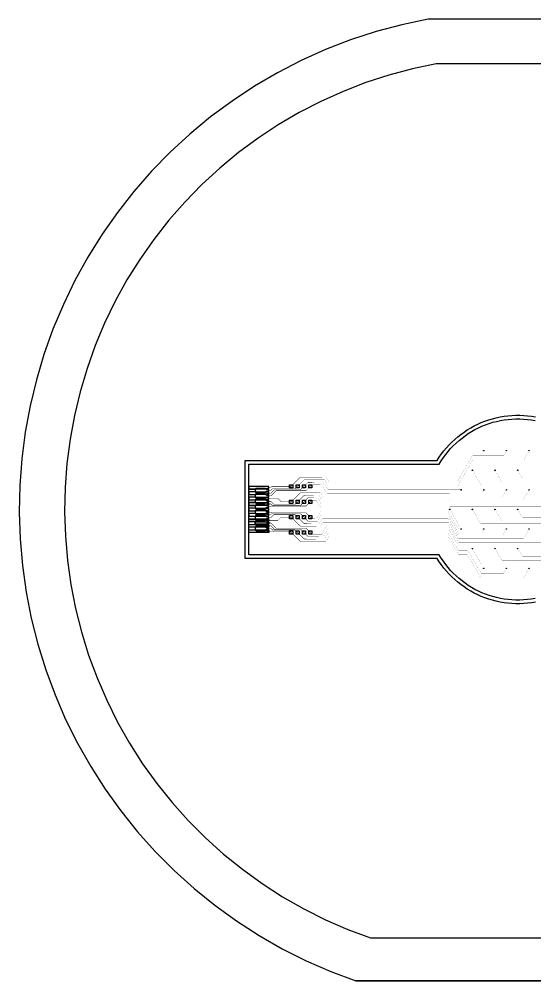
# Model space of a CAD drawing. Header units: metres. Extents: x -54999 to 54999, y -52014 to 54102.
# Drawn here: x -54999 to 1875, y -52014 to 54102 of the extents above; entities that cross this region are included whole.
import ezdxf

# ---------------------------------------------------------------- set-up
doc = ezdxf.new("R2010")
doc.units = ezdxf.units.M
for name, color, linetype in [('eDura_outline_ext', 6, 'Continuous'), ('eDura_outline_int', 6, 'Continuous'), ('etch', 3, 'Continuous'), ('GUIDE', 160, 'Continuous'), ('metal', 4, 'Continuous'), ('wafer_ext', 8, 'Continuous'), ('wafer_int', 8, 'Continuous')]:
    doc.layers.add(name, color=color, linetype=linetype)

msp = doc.modelspace()

# ---------------------------------------------------------------- linework, layer by layer
at = {"layer": 'eDura_outline_ext'}
msp.add_lwpolyline([(1946, -10216), (1517, -10289), (1086, -10343), (652, -10380), (218, -10398), (-218, -10398), (-652, -10380), (-1086, -10343), (-1517, -10289), (-1946, -10216), (-2372, -10126), (-2793, -10018), (-3210, -9892), (-3620, -9750), (-4025, -9590), (-4422, -9413), (-4812, -9220), (-5194, -9010), (-5566, -8785), (-5928, -8545), (-6280, -8290), (-6622, -8020), (-6951, -7736), (-7269, -7438), (-7573, -7128), (-7865, -6805), (-8142, -6470), (-8406, -6124), (-8655, -5767), (-8888, -5400), (-8888, -5400), (-30088, -5400), (-30088, 5400), (-8888, 5400), (-8888, 5400), (-8655, 5767), (-8406, 6124), (-8142, 6470), (-7865, 6805), (-7573, 7128), (-7269, 7438), (-6951, 7736), (-6622, 8020), (-6280, 8290), (-5928, 8545), (-5566, 8785), (-5194, 9010), (-4812, 9220), (-4422, 9413), (-4025, 9590), (-3620, 9750), (-3210, 9892), (-2793, 10018), (-2372, 10126), (-1946, 10216), (-1517, 10289), (-1086, 10343), (-652, 10380), (-218, 10398), (218, 10398), (652, 10380), (1086, 10343), (1517, 10289), (1946, 10216)], dxfattribs=at)
at = {"layer": 'eDura_outline_int'}
for points in [[(1912, -9816), (1490, -9888), (1067, -9943), (641, -9979), (214, -9998), (-214, -9998), (-641, -9979), (-1067, -9943), (-1490, -9888), (-1912, -9816), (-2329, -9725), (-2743, -9617), (-3151, -9491), (-3554, -9347), (-3950, -9187), (-4339, -9010), (-4720, -8816), (-5092, -8606), (-5455, -8381), (-5808, -8140), (-6151, -7884), (-6482, -7614), (-6802, -7331), (-7109, -7033), (-7403, -6723), (-7683, -6401), (-7950, -6066), (-8202, -5721), (-8439, -5365), (-8660, -5000), (-29660, -5000), (-29660, 5000), (-8660, 5000), (-8660, 5000), (-8439, 5365), (-8202, 5721), (-7950, 6066), (-7683, 6401), (-7403, 6723), (-7109, 7033), (-6802, 7331), (-6482, 7614), (-6151, 7884), (-5808, 8140), (-5455, 8381), (-5092, 8606), (-4720, 8816), (-4339, 9010), (-3950, 9187), (-3554, 9347), (-3151, 9491), (-2743, 9617), (-2329, 9725), (-1912, 9816), (-1490, 9888), (-1067, 9943), (-641, 9979), (-214, 9998), (214, 9998), (641, 9979), (1067, 9943), (1490, 9888), (1912, 9816)], [(-8660, -5000), (-8660, -5000)]]:
    msp.add_lwpolyline(points, dxfattribs=at)
at = {"layer": 'etch'}
for points in [[(-27481, 2540), (-29659, 2540, 0.4142136), (-29660, 2539), (-29660, 2261, 0.4142136), (-29659, 2260), (-28975, 2260, 0.1989124), (-28974, 2260), (-28875, 2360, -0.1989124), (-28874, 2360), (-27869, 2360, -0.0806116), (-27868, 2360), (-27719, 2310, 0.0806116), (-27718, 2310), (-27481, 2310, 0.4142136), (-27480, 2311), (-27480, 2539, 0.4142136)], [(-27480, 2102), (-27480, 2189, 0.4142136), (-27481, 2190), (-27722, 2190, -0.0806116), (-27722, 2190), (-27872, 2240, 0.0806116), (-27872, 2240), (-28866, 2240, 0.1989124), (-28866, 2240), (-28960, 2146, 0.1989124), (-28960, 2145), (-28960, 2055, 0.1989124), (-28960, 2054), (-28866, 1960, 0.1989124), (-28866, 1960), (-27872, 1960, 0.0806116), (-27872, 1960), (-27722, 2010, -0.0806116), (-27722, 2010), (-27481, 2010, 0.4142136), (-27480, 2011)], [(-27480, 1802), (-27480, 1889, 0.4142136), (-27481, 1890), (-27718, 1890, 0.0806116), (-27719, 1890), (-27868, 1840, -0.0806116), (-27869, 1840), (-28874, 1840, -0.1989124), (-28875, 1840), (-28974, 1940, 0.1989124), (-28975, 1940), (-29659, 1940, 0.4142136), (-29660, 1939), (-29660, 1661, 0.4142136), (-29659, 1660), (-28975, 1660, 0.1989124), (-28974, 1660), (-28875, 1760, -0.1989124), (-28874, 1760), (-27869, 1760, -0.0806116), (-27868, 1760), (-27719, 1710, 0.0806116), (-27718, 1710), (-27481, 1710, 0.4142136), (-27480, 1711)], [(-27480, 1202), (-27480, 1289, 0.4142136), (-27481, 1290), (-27718, 1290, 0.0806116), (-27719, 1290), (-27868, 1240, -0.0806116), (-27869, 1240), (-28874, 1240, -0.1989124), (-28875, 1240), (-28974, 1340, 0.1989124), (-28975, 1340), (-29659, 1340, 0.4142136), (-29660, 1339), (-29660, 1061, 0.4142136), (-29659, 1060), (-28975, 1060, 0.1989124), (-28974, 1060), (-28875, 1160, -0.1989124), (-28874, 1160), (-27869, 1160, -0.0806116), (-27868, 1160), (-27719, 1110, 0.0806116), (-27718, 1110), (-27481, 1110, 0.4142136), (-27480, 1111)], [(-27480, 1502), (-27480, 1589, 0.4142136), (-27481, 1590), (-27722, 1590, -0.0806116), (-27722, 1590), (-27872, 1640, 0.0806116), (-27872, 1640), (-28866, 1640, 0.1989124), (-28866, 1640), (-28960, 1546, 0.1989124), (-28960, 1545), (-28960, 1455, 0.1989124), (-28960, 1454), (-28866, 1360, 0.1989124), (-28866, 1360), (-27872, 1360, 0.0806116), (-27872, 1360), (-27722, 1410, -0.0806116), (-27722, 1410), (-27481, 1410, 0.4142136), (-27480, 1411)], [(-27480, 602), (-27480, 689, 0.4142136), (-27481, 690), (-27718, 690, 0.0806116), (-27719, 690), (-27868, 640, -0.0806116), (-27869, 640), (-28874, 640, -0.1989124), (-28875, 640), (-28974, 740, 0.1989124), (-28975, 740), (-29659, 740, 0.4142136), (-29660, 739), (-29660, 461, 0.4142136), (-29659, 460), (-28975, 460, 0.1989124), (-28974, 460), (-28875, 560, -0.1989124), (-28874, 560), (-27869, 560, -0.0806116), (-27868, 560), (-27719, 510, 0.0806116), (-27718, 510), (-27481, 510, 0.4142136), (-27480, 511)], [(-27480, 2), (-27480, 89, 0.4142136), (-27481, 90), (-27718, 90, 0.0806116), (-27719, 90), (-27868, 40, -0.0806116), (-27869, 40), (-28874, 40, -0.1989124), (-28875, 40), (-28974, 140, 0.1989124), (-28975, 140), (-29659, 140, 0.4142136), (-29660, 139), (-29660, -139, 0.4142136), (-29659, -140), (-28975, -140, 0.1989124), (-28974, -140), (-28875, -40, -0.1989124), (-28874, -40), (-27869, -40, -0.0806116), (-27868, -40), (-27719, -90, 0.0806116), (-27718, -90), (-27481, -90, 0.4142136), (-27480, -89)], [(-27480, 902), (-27480, 989, 0.4142136), (-27481, 990), (-27722, 990, -0.0806116), (-27722, 990), (-27872, 1040, 0.0806116), (-27872, 1040), (-28866, 1040, 0.1989124), (-28866, 1040), (-28960, 946, 0.1989124), (-28960, 945), (-28960, 855, 0.1989124), (-28960, 854), (-28866, 760, 0.1989124), (-28866, 760), (-27872, 760, 0.0806116), (-27872, 760), (-27722, 810, -0.0806116), (-27722, 810), (-27481, 810, 0.4142136), (-27480, 811)], [(-27480, 302), (-27480, 389, 0.4142136), (-27481, 390), (-27722, 390, -0.0806116), (-27722, 390), (-27872, 440, 0.0806116), (-27872, 440), (-28866, 440, 0.1989124), (-28866, 440), (-28960, 346, 0.1989124), (-28960, 345), (-28960, 255, 0.1989124), (-28960, 254), (-28866, 160, 0.1989124), (-28866, 160), (-27872, 160, 0.0806116), (-27872, 160), (-27722, 210, -0.0806116), (-27722, 210), (-27481, 210, 0.4142136), (-27480, 211)], [(-27480, -598), (-27480, -511, 0.4142136), (-27481, -510), (-27718, -510, 0.0806116), (-27719, -510), (-27868, -560, -0.0806116), (-27869, -560), (-28874, -560, -0.1989124), (-28875, -560), (-28974, -460, 0.1989124), (-28975, -460), (-29659, -460, 0.4142136), (-29660, -461), (-29660, -739, 0.4142136), (-29659, -740), (-28975, -740, 0.1989124), (-28974, -740), (-28875, -640, -0.1989124), (-28874, -640), (-27869, -640, -0.0806116), (-27868, -640), (-27719, -690, 0.0806116), (-27718, -690), (-27481, -690, 0.4142136), (-27480, -689)], [(-27480, -1198), (-27480, -1289, -0.4142136), (-27481, -1290), (-27718, -1290, -0.0806116), (-27719, -1290), (-27868, -1240, 0.0806116), (-27869, -1240), (-28874, -1240, 0.1989124), (-28875, -1240), (-28974, -1340, -0.1989124), (-28975, -1340), (-29659, -1340, -0.4142136), (-29660, -1339), (-29660, -1061, -0.4142136), (-29659, -1060), (-28975, -1060, -0.1989124), (-28974, -1060), (-28875, -1160, 0.1989124), (-28874, -1160), (-27869, -1160, 0.0806116), (-27868, -1160), (-27719, -1110, -0.0806116), (-27718, -1110), (-27481, -1110, -0.4142136), (-27480, -1111)], [(-27480, -298), (-27480, -211, 0.4142136), (-27481, -210), (-27722, -210, -0.0806116), (-27722, -210), (-27872, -160, 0.0806116), (-27872, -160), (-28866, -160, 0.1989124), (-28866, -160), (-28960, -254, 0.1989124), (-28960, -255), (-28960, -345, 0.1989124), (-28960, -346), (-28866, -440, 0.1989124), (-28866, -440), (-27872, -440, 0.0806116), (-27872, -440), (-27722, -390, -0.0806116), (-27722, -390), (-27481, -390, 0.4142136), (-27480, -389)], [(-27480, -898), (-27480, -811, 0.4142136), (-27481, -810), (-27722, -810, -0.0806116), (-27722, -810), (-27872, -760, 0.0806116), (-27872, -760), (-28866, -760, 0.1989124), (-28866, -760), (-28960, -854, 0.1989124), (-28960, -855), (-28960, -945, 0.1989124), (-28960, -946), (-28866, -1040, 0.1989124), (-28866, -1040), (-27872, -1040, 0.0806116), (-27872, -1040), (-27722, -990, -0.0806116), (-27722, -990), (-27481, -990, 0.4142136), (-27480, -989)], [(-27480, -1798), (-27480, -1889, -0.4142136), (-27481, -1890), (-27718, -1890, -0.0806116), (-27719, -1890), (-27868, -1840, 0.0806116), (-27869, -1840), (-28874, -1840, 0.1989124), (-28875, -1840), (-28974, -1940, -0.1989124), (-28975, -1940), (-29659, -1940, -0.4142136), (-29660, -1939), (-29660, -1661, -0.4142136), (-29659, -1660), (-28975, -1660, -0.1989124), (-28974, -1660), (-28875, -1760, 0.1989124), (-28874, -1760), (-27869, -1760, 0.0806116), (-27868, -1760), (-27719, -1710, -0.0806116), (-27718, -1710), (-27481, -1710, -0.4142136), (-27480, -1711)], [(-27480, -1498), (-27480, -1589, -0.4142136), (-27481, -1590), (-27722, -1590, 0.0806116), (-27722, -1590), (-27872, -1640, -0.0806116), (-27872, -1640), (-28866, -1640, -0.1989124), (-28866, -1640), (-28960, -1546, -0.1989124), (-28960, -1545), (-28960, -1455, -0.1989124), (-28960, -1454), (-28866, -1360, -0.1989124), (-28866, -1360), (-27872, -1360, -0.0806116), (-27872, -1360), (-27722, -1410, 0.0806116), (-27722, -1410), (-27481, -1410, -0.4142136), (-27480, -1411)], [(-27480, -2098), (-27480, -2011, 0.4142136), (-27481, -2010), (-27722, -2010, -0.0806116), (-27722, -2010), (-27872, -1960, 0.0806116), (-27872, -1960), (-28866, -1960, 0.1989124), (-28866, -1960), (-28960, -2054, 0.1989124), (-28960, -2055), (-28960, -2145, 0.1989124), (-28960, -2146), (-28866, -2240, 0.1989124), (-28866, -2240), (-27872, -2240, 0.0806116), (-27872, -2240), (-27722, -2190, -0.0806116), (-27722, -2190), (-27481, -2190, 0.4142136), (-27480, -2189)], [(-27481, -2540), (-29659, -2540, -0.4142136), (-29660, -2539), (-29660, -2261, -0.4142136), (-29659, -2260), (-28975, -2260, -0.1989124), (-28974, -2260), (-28875, -2360, 0.1989124), (-28874, -2360), (-27869, -2360, 0.0806116), (-27868, -2360), (-27719, -2310, -0.0806116), (-27718, -2310), (-27481, -2310, -0.4142136), (-27480, -2311), (-27480, -2539, -0.4142136)]]:
    msp.add_lwpolyline(points, format="xyb", close=True, dxfattribs=at)
for points in [[(-25160, 2725), (-24810, 2725), (-24810, 2375), (-25160, 2375), (-25160, 2725)], [(-24460, 2725), (-24110, 2725), (-24110, 2375), (-24460, 2375), (-24460, 2725)], [(-23760, 2725), (-23410, 2725), (-23410, 2375), (-23760, 2375), (-23760, 2725)], [(-23060, 2725), (-22710, 2725), (-22710, 2375), (-23060, 2375), (-23060, 2725)], [(-25160, 1025), (-24810, 1025), (-24810, 675), (-25160, 675), (-25160, 1025)], [(-24460, 1025), (-24110, 1025), (-24110, 675), (-24460, 675), (-24460, 1025)], [(-23760, 1025), (-23410, 1025), (-23410, 675), (-23760, 675), (-23760, 1025)], [(-23060, 1025), (-22710, 1025), (-22710, 675), (-23060, 675), (-23060, 1025)], [(-25160, -675), (-24810, -675), (-24810, -1025), (-25160, -1025), (-25160, -675)], [(-24460, -675), (-24110, -675), (-24110, -1025), (-24460, -1025), (-24460, -675)], [(-23760, -675), (-23410, -675), (-23410, -1025), (-23760, -1025), (-23760, -675)], [(-23060, -675), (-22710, -675), (-22710, -1025), (-23060, -1025), (-23060, -675)], [(-25160, -2375), (-24810, -2375), (-24810, -2725), (-25160, -2725), (-25160, -2375)], [(-24460, -2375), (-24110, -2375), (-24110, -2725), (-24460, -2725), (-24460, -2375)], [(-23760, -2375), (-23410, -2375), (-23410, -2725), (-23760, -2725), (-23760, -2375)], [(-23060, -2375), (-22710, -2375), (-22710, -2725), (-23060, -2725), (-23060, -2375)]]:
    msp.add_lwpolyline(points, close=True, dxfattribs=at)
for centre in [(-3750, 6495), (-1250, 6495), (1250, 6495), (-5000, 4330), (-2500, 4330), (0, 4330), (-6250, 2165), (-3750, 2165), (-1250, 2165), (1250, 2165), (-7500, 0), (-5000, 0), (-2500, 0), (0, 0), (-6250, -2165), (-3750, -2165), (-1250, -2165), (1250, -2165), (-5000, -4330), (-2500, -4330), (0, -4330), (-3750, -6495), (-1250, -6495), (1250, -6495)]:
    msp.add_circle(centre, 10, dxfattribs=at)
at = {"layer": 'GUIDE'}
for points in [[(-27470, 2401), (-27470, 2399)], [(-27470, 2099), (-27470, 2101)], [(-27470, 1799), (-27470, 1801)], [(-27470, 1499), (-27470, 1501)], [(-27470, 1199), (-27470, 1201)], [(-27470, 899), (-27470, 901)], [(-27470, 599), (-27470, 601)], [(-27470, 299), (-27470, 301)], [(-27470, 4), (-27470, 2)], [(-27470, -1), (-27470, 1)], [(-27470, -298), (-27470, -296)], [(-27470, -598), (-27470, -596)], [(-27470, -898), (-27470, -896)], [(-27470, -1198), (-27470, -1196)], [(-27470, -1498), (-27470, -1496)], [(-27470, -1798), (-27470, -1796)], [(-27470, -2098), (-27470, -2096)]]:
    msp.add_lwpolyline(points, dxfattribs=at)
at = {"layer": 'metal'}
for points in [[(-27719, 2425, 50, 50, 0), (-27264, 2425, 50, 50, 0.1989979), (-27228, 2440, 50, 50, 0), (-27131, 2537, 50, 50, -0.1988933), (-27095, 2552, 50, 50, 0), (-25004, 2552, 50, 50, 0.1988933), (-24968, 2567, 50, 50, 0), (-24015, 3520, 50, 50, -0.1989124), (-23980, 3535, 50, 10, 0), (-21164, 3535, 10, 10, -0.2679492), (-21121, 3510, 10, 10, 0), (-20841, 3025, 10, 10, 0.2679492), (-20798, 3000, 10, 10, 0), (-6734, 3000, 10, 10, 0.2679492), (-6691, 3025, 10, 10, 0), (-5014, 5929, 10, 10, -0.2679492), (-4971, 5954, 10, 10, 0), (-1591, 5954, 10, 10, 0.2679492), (-1548, 5979, 10, 10, 0), (-1250, 6495, 10, 10, 0)], [(-24285, 2550, 50, 50, 0), (-23585, 3250, 50, 50, -0.1989124), (-23550, 3265, 50, 10, 0), (-21320, 3265, 10, 10, -0.2679492), (-21277, 3240, 10, 10, 0), (-20922, 2625, 10, 10, 0.2679492), (-20878, 2600, 10, 10, 0), (-6653, 2600, 10, 10, 0.2679492), (-6610, 2625, 10, 10, 0), (-5014, 5388, 10, 10, -0.2679492), (-4971, 5413, 10, 10, 0), (596, 5413, 10, 10, 0.2679492), (640, 5438, 10, 10, 0), (1250, 6495, 10, 10, 0)], [(-5000, 4330, 10, 10, 0), (-4014, 2623, 10, 10, 0.2679492), (-3971, 2598, 10, 10, 0), (6221, 2598, 10, 10, -0.2679492), (6264, 2573, 10, 10, 0), (6370, 2390, 10, 10, 0.2679492), (6413, 2365, 10, 10, 0), (8721, 2365, 10, 10, -0.2679492), (8764, 2340, 10, 10, 0), (9293, 1425, 10, 10, 0.2679492), (9336, 1400, 10, 10, 0), (21479, 1400, 10, 10, 0.2679492), (21522, 1425, 10, 10, 0), (21744, 1810, 10, 10, -0.2679492), (21788, 1835, 10, 50, 0), (23980, 1835, 50, 50, -0.1989124), (24015, 1820, 50, 50, 0), (24971, 865, 50, 50, 0.1988977), (25006, 850, 50, 50, 0), (26067, 850, 50, 50, 0.198927), (26103, 865, 50, 50, 0), (26421, 1182, 50, 50, -0.1989322), (26456, 1197, 50, 50, 0), (27708, 1197, 50, 50, 0)], [(-2500, 4330, 10, 10, 0), (-1764, 3056, 10, 10, 0.2679492), (-1721, 3031, 10, 10, 0), (6221, 3031, 10, 10, -0.2679492), (6264, 3006, 10, 10, 0), (6389, 2790, 10, 10, 0.2679492), (6432, 2765, 10, 10, 0), (8721, 2765, 10, 10, -0.2679492), (8764, 2740, 10, 10, 0), (9293, 1825, 10, 10, 0.2679492), (9336, 1800, 10, 10, 0), (21040, 1800, 10, 10, 0.2679492), (21083, 1825, 10, 10, 0), (21588, 2700, 10, 10, -0.2679492), (21632, 2725, 10, 50, 0), (22690, 2725, 50, 50, -0.1989124), (22725, 2710, 50, 50, 0), (22885, 2550, 50, 50, 0)], [(0, 4330, 10, 10, 0), (486, 3489, 10, 10, 0.2679492), (529, 3464, 10, 10, 0), (6221, 3464, 10, 10, -0.2679492), (6264, 3439, 10, 10, 0), (6408, 3190, 10, 10, 0.2679492), (6452, 3165, 10, 10, 0), (8721, 3165, 10, 10, -0.2679492), (8764, 3140, 10, 10, 0), (9293, 2225, 10, 10, 0.2679492), (9336, 2200, 10, 10, 0), (20959, 2200, 10, 10, 0.2679492), (21002, 2225, 10, 10, 0), (21433, 2970, 10, 10, -0.2679492), (21476, 2995, 10, 50, 0), (23120, 2995, 50, 50, -0.1989124), (23155, 2980, 50, 50, 0), (23585, 2550, 50, 50, 0)], [(-1250, 2165, 10, 10, 0), (-1651, 1470, 10, 10, -0.2679492), (-1695, 1445, 10, 10, 0), (-7471, 1445, 10, 10, 0.2679492), (-7514, 1420, 10, 10, 0), (-7512, 1425, 10, 10, -0.2679492), (-7555, 1400, 10, 10, 0), (-21479, 1400, 10, 10, -0.2679492), (-21522, 1425, 10, 10, 0), (-21744, 1810, 10, 10, 0.2679492), (-21788, 1835, 10, 50, 0), (-23980, 1835, 50, 50, 0.1989124), (-24015, 1820, 50, 50, 0), (-24969, 867, 50, 50, -0.1989241), (-25004, 852, 50, 50, 0), (-26075, 852, 50, 50, -0.1989007), (-26110, 867, 50, 50, 0), (-26431, 1187, 50, 50, 0.1988926), (-26466, 1202, 50, 50, 0), (-27719, 1202, 50, 50, 0)], [(-24285, 850, 50, 50, 0), (-23585, 1550, 50, 50, -0.1989124), (-23550, 1565, 50, 10, 0), (-21944, 1565, 10, 10, -0.2679492), (-21900, 1540, 10, 10, 0), (-21603, 1025, 10, 10, 0.2679492), (-21560, 1000, 10, 10, 0), (-7578, 1000, 10, 10, 0.2679492), (-7535, 1025, 10, 10, 0), (-7514, 1060, 10, 10, -0.2679492), (-7471, 1085, 10, 10, 0), (598, 1085, 10, 10, 0.2679492), (641, 1110, 10, 10, 0), (1250, 2165, 10, 10, 0)], [(-23585, 2550, 50, 50, 0), (-23155, 2980, 50, 50, -0.1989124), (-23120, 2995, 50, 10, 0), (-21476, 2995, 10, 10, -0.2679492), (-21433, 2970, 10, 10, 0), (-21002, 2225, 10, 10, 0.2679492), (-20959, 2200, 10, 10, 0), (-7551, 2200, 10, 10, -0.2401598), (-7510, 2179, 10, 10, 0), (-7515, 2186, 10, 10, 0.2401598), (-7475, 2165, 10, 10, 0), (-6250, 2165, 10, 10, 0)], [(-23585, 850, 50, 50, 0), (-23155, 1280, 50, 50, -0.1989124), (-23120, 1295, 50, 10, 0), (-22099, 1295, 10, 10, -0.2679492), (-22056, 1270, 10, 10, 0), (-21684, 625, 10, 10, 0.2679492), (-21640, 600, 10, 10, 0), (-7601, 600, 10, 10, 0.2679492), (-7558, 625, 10, 10, 0), (-7514, 700, 10, 10, -0.2679492), (-7471, 725, 10, 10, 0), (2890, 725, 10, 10, 0.2679492), (2933, 750, 10, 10, 0), (3750, 2165, 10, 10, 0)], [(-22885, 2550, 50, 50, 0), (-22725, 2710, 50, 50, -0.1989124), (-22690, 2725, 50, 10, 0), (-21632, 2725, 10, 10, -0.2679492), (-21588, 2700, 10, 10, 0), (-21083, 1825, 10, 10, 0.2679492), (-21040, 1800, 10, 10, 0), (-7536, 1800, 10, 10, 0.0393143), (-7528, 1801, 10, 10, 0), (-7504, 1804, 10, 10, -0.0393143), (-7496, 1805, 10, 10, 0), (-3987, 1805, 10, 10, 0.2679492), (-3943, 1830, 10, 10, 0), (-3750, 2165, 10, 10, 0)], [(-22885, 850, 50, 50, 0), (-22725, 1010, 50, 50, -0.1989124), (-22690, 1025, 50, 10, 0), (-22255, 1025, 10, 10, -0.2679492), (-22212, 1000, 10, 10, 0), (-21765, 225, 10, 10, 0.2679492), (-21721, 200, 10, 10, 0), (-7624, 200, 10, 10, 0.2679492), (-7581, 225, 10, 10, 0), (-7514, 340, 10, 10, -0.2679492), (-7471, 365, 10, 10, 0), (5182, 365, 10, 10, 0.2679492), (5225, 390, 10, 10, 0), (6250, 2165, 10, 10, 0)], [(24270, -855, 50, 50, 0), (23585, -1550, 50, 50, -0.1989124), (23550, -1565, 50, 10, 0), (21944, -1565, 10, 10, -0.2679492), (21900, -1540, 10, 10, 0), (21603, -1025, 10, 10, 0.2679492), (21560, -1000, 10, 10, 0), (8334, -1000, 10, 10, 0.2679492), (8291, -1025, 10, 10, 0), (7827, -1829, 10, 10, -0.2679492), (7784, -1854, 10, 10, 0), (-6401, -1854, 10, 10, -0.2679492), (-6444, -1829, 10, 10, 0), (-7500, 0, 10, 10, 0)], [(23575, -850, 50, 50, 0), (23155, -1280, 50, 50, -0.1989124), (23120, -1295, 50, 10, 0), (22099, -1295, 10, 10, -0.2679492), (22056, -1270, 10, 10, 0), (21684, -625, 10, 10, 0.2679492), (21640, -600, 10, 10, 0), (8387, -600, 10, 10, 0.2679492), (8344, -625, 10, 10, 0), (7827, -1520, 10, 10, -0.2679492), (7784, -1545, 10, 10, 0), (-4079, -1545, 10, 10, -0.2679492), (-4122, -1520, 10, 10, 0), (-5000, 0, 10, 10, 0)], [(22875, -850, 50, 50, 0), (22725, -1010, 50, 50, -0.1989124), (22690, -1025, 50, 10, 0), (22255, -1025, 10, 10, -0.2679492), (22212, -1000, 10, 10, 0), (21765, -225, 10, 10, 0.2679492), (21721, -200, 10, 10, 0), (8440, -200, 10, 10, 0.2679492), (8396, -225, 10, 10, 0), (7827, -1211, 10, 10, -0.2679492), (7784, -1236, 10, 10, 0), (-1758, -1236, 10, 10, -0.2679492), (-1801, -1211, 10, 10, 0), (-2500, 0, 10, 10, 0)], [(22885, 850, 50, 50, 0), (22725, 1010, 50, 50, 0.1989124), (22690, 1025, 50, 10, 0), (22255, 1025, 10, 10, 0.2679492), (22212, 1000, 10, 10, 0), (21765, 225, 10, 10, -0.2679492), (21721, 200, 10, 10, 0), (8492, 200, 10, 10, 0.2679492), (8449, 175, 10, 10, 0), (7827, -902, 10, 10, -0.2679492), (7784, -927, 10, 10, 0), (564, -927, 10, 10, -0.2679492), (521, -902, 10, 10, 0), (0, 0, 10, 10, 0)], [(-27719, -1195, 50, 50, 0), (-26466, -1195, 50, 50, 0.1989322), (-26431, -1180, 50, 50, 0), (-26113, -863, 50, 50, -0.198927), (-26077, -848, 50, 50, 0), (-25008, -848, 50, 50, -0.1988977), (-24973, -863, 50, 50, 0), (-24015, -1820, 50, 50, 0.1989124), (-23980, -1835, 50, 10, 0), (-21788, -1835, 10, 10, 0.2679492), (-21744, -1810, 10, 10, 0), (-21522, -1425, 10, 10, -0.2679492), (-21479, -1400, 10, 10, 0), (-7657, -1400, 10, 10, -0.2679492), (-7613, -1425, 10, 10, 0), (-6577, -3220, 10, 10, 0.2679492), (-6534, -3245, 10, 10, 0), (598, -3245, 10, 10, 0.2679492), (641, -3220, 10, 10, 0), (1250, -2165, 10, 10, 0)], [(-1250, -2165, 10, 10, 0), (-1651, -2860, 10, 10, -0.2679492), (-1695, -2885, 10, 10, 0), (-6534, -2885, 10, 10, -0.2679492), (-6577, -2860, 10, 10, 0), (-7636, -1025, 10, 10, 0.2679492), (-7680, -1000, 10, 10, 0), (-21560, -1000, 10, 10, 0.2679492), (-21603, -1025, 10, 10, 0), (-21900, -1540, 10, 10, -0.2679492), (-21944, -1565, 10, 50, 0), (-23550, -1565, 50, 50, -0.1989124), (-23585, -1550, 50, 50, 0), (-24285, -850, 50, 50, 0)], [(-3750, -2165, 10, 10, 0), (-3943, -2500, 10, 10, -0.2679492), (-3987, -2525, 10, 10, 0), (-6534, -2525, 10, 10, -0.2679492), (-6577, -2500, 10, 10, 0), (-7660, -625, 10, 10, 0.2679492), (-7703, -600, 10, 10, 0), (-21640, -600, 10, 10, 0.2679492), (-21684, -625, 10, 10, 0), (-22056, -1270, 10, 10, -0.2679492), (-22099, -1295, 10, 50, 0), (-23120, -1295, 50, 50, -0.1989124), (-23155, -1280, 50, 50, 0), (-23585, -850, 50, 50, 0)], [(-6250, -2165, 10, 10, 0), (-6534, -2165, 10, 10, -0.2679492), (-6577, -2140, 10, 10, 0), (-7683, -225, 10, 10, 0.2679492), (-7726, -200, 10, 10, 0), (-21721, -200, 10, 10, 0.2679492), (-21765, -225, 10, 10, 0), (-22212, -1000, 10, 10, -0.2679492), (-22255, -1025, 10, 50, 0), (-22690, -1025, 50, 50, -0.1989124), (-22725, -1010, 50, 50, 0), (-22885, -850, 50, 50, 0)], [(3750, -2165, 10, 10, 0), (2933, -3580, 10, 10, -0.2679492), (2890, -3605, 10, 10, 0), (-6534, -3605, 10, 10, -0.2679492), (-6577, -3580, 10, 10, 0), (-7590, -1825, 10, 10, 0.2679492), (-7634, -1800, 10, 10, 0), (-21040, -1800, 10, 10, 0.2679492), (-21083, -1825, 10, 10, 0), (-21588, -2700, 10, 10, -0.2679492), (-21632, -2725, 10, 50, 0), (-22690, -2725, 50, 50, -0.1989124), (-22725, -2710, 50, 50, 0), (-22885, -2550, 50, 50, 0)], [(-24985, -2550, 50, 50, 0), (-24015, -3520, 50, 50, 0.1989124), (-23980, -3535, 50, 10, 0), (-21164, -3535, 10, 10, 0.2679492), (-21121, -3510, 10, 10, 0), (-20841, -3025, 10, 10, -0.2679492), (-20798, -3000, 10, 10, 0), (-7706, -3000, 10, 10, -0.2679492), (-7662, -3025, 10, 10, 0), (-6577, -4905, 10, 10, 0.2679492), (-6534, -4930, 10, 10, 0), (-5620, -4930, 10, 10, -0.2679492), (-5576, -4955, 10, 10, 0), (-4077, -7552, 10, 10, 0.2679492), (-4034, -7577, 10, 10, 0), (596, -7577, 10, 10, 0.2679492), (640, -7552, 10, 10, 0), (1250, -6495, 10, 10, 0)], [(-1250, -6495, 10, 10, 0), (-1548, -7011, 10, 10, -0.2679492), (-1591, -7036, 10, 10, 0), (-4034, -7036, 10, 10, -0.2679492), (-4077, -7011, 10, 10, 0), (-5495, -4555, 10, 10, 0.2679492), (-5538, -4530, 10, 10, 0), (-6534, -4530, 10, 10, -0.2679492), (-6577, -4505, 10, 10, 0), (-7662, -2625, 10, 10, 0.2679492), (-7706, -2600, 10, 10, 0), (-20878, -2600, 10, 10, 0.2679492), (-20922, -2625, 10, 10, 0), (-21277, -3240, 10, 10, -0.2679492), (-21320, -3265, 10, 50, 0), (-23550, -3265, 50, 50, -0.1989124), (-23585, -3250, 50, 50, 0), (-24285, -2550, 50, 50, 0)], [(6250, -2165, 10, 10, 0), (5225, -3940, 10, 10, -0.2679492), (5182, -3965, 10, 10, 0), (-6534, -3965, 10, 10, -0.2679492), (-6577, -3940, 10, 10, 0), (-7567, -2225, 10, 10, 0.2679492), (-7610, -2200, 10, 10, 0), (-20959, -2200, 10, 10, 0.2679492), (-21002, -2225, 10, 10, 0), (-21433, -2970, 10, 10, -0.2679492), (-21476, -2995, 10, 50, 0), (-23120, -2995, 50, 50, -0.1989124), (-23155, -2980, 50, 50, 0), (-23585, -2550, 50, 50, 0)], [(27708, -2423, 50, 50, 0), (27254, -2423, 50, 50, 0.1989979), (27218, -2438, 50, 50, 0), (27121, -2535, 50, 50, -0.1988933), (27085, -2550, 50, 50, 0), (25006, -2550, 50, 50, 0.1988933), (24970, -2565, 50, 50, 0), (24015, -3520, 50, 50, -0.1989124), (23980, -3535, 50, 10, 0), (21164, -3535, 10, 10, -0.2679492), (21121, -3510, 10, 10, 0), (20841, -3025, 10, 10, 0.2679492), (20798, -3000, 10, 10, 0), (8399, -3000, 10, 10, 0.2679492), (8355, -3025, 10, 10, 0), (7827, -3940, 10, 10, -0.2679492), (7784, -3965, 10, 10, 0), (6552, -3965, 10, 10, 0.2679492), (6509, -3990, 10, 10, 0), (5327, -6037, 10, 10, -0.2679492), (5284, -6062, 10, 10, 0), (-3971, -6062, 10, 10, -0.2679492), (-4014, -6037, 10, 10, 0), (-5000, -4330, 10, 10, 0)], [(24275, -2550, 50, 50, 0), (23585, -3250, 50, 50, -0.1989124), (23550, -3265, 50, 10, 0), (21320, -3265, 10, 10, -0.2679492), (21277, -3240, 10, 10, 0), (20922, -2625, 10, 10, 0.2679492), (20878, -2600, 10, 10, 0), (8399, -2600, 10, 10, 0.2679492), (8355, -2625, 10, 10, 0), (7827, -3540, 10, 10, -0.2679492), (7784, -3565, 10, 10, 0), (6533, -3565, 10, 10, 0.2679492), (6490, -3590, 10, 10, 0), (5327, -5604, 10, 10, -0.2679492), (5284, -5629, 10, 10, 0), (-1721, -5629, 10, 10, -0.2679492), (-1764, -5604, 10, 10, 0), (-2500, -4330, 10, 10, 0)], [(23575, -2550, 50, 50, 0), (23155, -2980, 50, 50, -0.1989124), (23120, -2995, 50, 10, 0), (21476, -2995, 10, 10, -0.2679492), (21433, -2970, 10, 10, 0), (21002, -2225, 10, 10, 0.2679492), (20959, -2200, 10, 10, 0), (8399, -2200, 10, 10, 0.2679492), (8355, -2225, 10, 10, 0), (7827, -3140, 10, 10, -0.2679492), (7784, -3165, 10, 10, 0), (6514, -3165, 10, 10, 0.2679492), (6471, -3190, 10, 10, 0), (5327, -5171, 10, 10, -0.2679492), (5284, -5196, 10, 10, 0), (529, -5196, 10, 10, -0.2679492), (486, -5171, 10, 10, 0), (0, -4330, 10, 10, 0)]]:
    msp.add_lwpolyline(points, format="xyseb", dxfattribs=at)
at = {"layer": 'metal', "const_width": 10}
for points in [[(-3750, 6495), (-3750, 6495)], [(-6250, 2165), (-6250, 2165)], [(-6250, -2165), (-6250, -2165)], [(-3750, -6495), (-3750, -6495)]]:
    msp.add_lwpolyline(points, dxfattribs=at)
at = {"layer": 'metal'}
for points in [[(-27471, 2550), (-29669, 2550, 0.4142136), (-29670, 2549), (-29670, 2251, 0.4142136), (-29669, 2250), (-28971, 2250, 0.1989124), (-28970, 2250), (-28871, 2350, -0.1989124), (-28870, 2350), (-27870, 2350, -0.0806116), (-27870, 2350), (-27720, 2300, 0.0806116), (-27720, 2300), (-27471, 2300, 0.4142136), (-27470, 2301), (-27470, 2549, 0.4142136)], [(-27470, 2102), (-27470, 2199, 0.4142136), (-27471, 2200), (-27720, 2200, -0.0806116), (-27720, 2200), (-27870, 2250, 0.0806116), (-27870, 2250), (-28870, 2250, 0.1989124), (-28871, 2250), (-28970, 2150, 0.1989124), (-28970, 2150), (-28970, 2050, 0.1989124), (-28970, 2050), (-28871, 1950, 0.1989124), (-28870, 1950), (-27870, 1950, 0.0806116), (-27870, 1950), (-27720, 2000, -0.0806116), (-27720, 2000), (-27471, 2000, 0.4142136), (-27470, 2001)], [(-27470, 1802), (-27470, 1899, 0.4142136), (-27471, 1900), (-27720, 1900, 0.0806116), (-27720, 1900), (-27870, 1850, -0.0806116), (-27870, 1850), (-28870, 1850, -0.1989124), (-28871, 1850), (-28970, 1950, 0.1989124), (-28971, 1950), (-29669, 1950, 0.4142136), (-29670, 1949), (-29670, 1651, 0.4142136), (-29669, 1650), (-28971, 1650, 0.1989124), (-28970, 1650), (-28871, 1750, -0.1989124), (-28870, 1750), (-27870, 1750, -0.0806116), (-27870, 1750), (-27720, 1700, 0.0806116), (-27720, 1700), (-27471, 1700, 0.4142136), (-27470, 1701)], [(-27470, 1202), (-27470, 1299, 0.4142136), (-27471, 1300), (-27720, 1300, 0.0806116), (-27720, 1300), (-27870, 1250, -0.0806116), (-27870, 1250), (-28870, 1250, -0.1989124), (-28871, 1250), (-28970, 1350, 0.1989124), (-28971, 1350), (-29669, 1350, 0.4142136), (-29670, 1349), (-29670, 1051, 0.4142136), (-29669, 1050), (-28971, 1050, 0.1989124), (-28970, 1050), (-28871, 1150, -0.1989124), (-28870, 1150), (-27870, 1150, -0.0806116), (-27870, 1150), (-27720, 1100, 0.0806116), (-27720, 1100), (-27471, 1100, 0.4142136), (-27470, 1101)], [(-27470, 1502), (-27470, 1599, 0.4142136), (-27471, 1600), (-27720, 1600, -0.0806116), (-27720, 1600), (-27870, 1650, 0.0806116), (-27870, 1650), (-28870, 1650, 0.1989124), (-28871, 1650), (-28970, 1550, 0.1989124), (-28970, 1550), (-28970, 1450, 0.1989124), (-28970, 1450), (-28871, 1350, 0.1989124), (-28870, 1350), (-27870, 1350, 0.0806116), (-27870, 1350), (-27720, 1400, -0.0806116), (-27720, 1400), (-27471, 1400, 0.4142136), (-27470, 1401)], [(-27470, 602), (-27470, 699, 0.4142136), (-27471, 700), (-27720, 700, 0.0806116), (-27720, 700), (-27870, 650, -0.0806116), (-27870, 650), (-28870, 650, -0.1989124), (-28871, 650), (-28970, 750, 0.1989124), (-28971, 750), (-29669, 750, 0.4142136), (-29670, 749), (-29670, 451, 0.4142136), (-29669, 450), (-28971, 450, 0.1989124), (-28970, 450), (-28871, 550, -0.1989124), (-28870, 550), (-27870, 550, -0.0806116), (-27870, 550), (-27720, 500, 0.0806116), (-27720, 500), (-27471, 500, 0.4142136), (-27470, 501)], [(-27470, 2), (-27470, 99, 0.4142136), (-27471, 100), (-27720, 100, 0.0806116), (-27720, 100), (-27870, 50, -0.0806116), (-27870, 50), (-28870, 50, -0.1989124), (-28871, 50), (-28970, 150, 0.1989124), (-28971, 150), (-29669, 150, 0.4142136), (-29670, 149), (-29670, -149, 0.4142136), (-29669, -150), (-28971, -150, 0.1989124), (-28970, -150), (-28871, -50, -0.1989124), (-28870, -50), (-27870, -50, -0.0806116), (-27870, -50), (-27720, -100, 0.0806116), (-27720, -100), (-27471, -100, 0.4142136), (-27470, -99)], [(-27470, 902), (-27470, 999, 0.4142136), (-27471, 1000), (-27720, 1000, -0.0806116), (-27720, 1000), (-27870, 1050, 0.0806116), (-27870, 1050), (-28870, 1050, 0.1989124), (-28871, 1050), (-28970, 950, 0.1989124), (-28970, 950), (-28970, 850, 0.1989124), (-28970, 850), (-28871, 750, 0.1989124), (-28870, 750), (-27870, 750, 0.0806116), (-27870, 750), (-27720, 800, -0.0806116), (-27720, 800), (-27471, 800, 0.4142136), (-27470, 801)], [(-27470, 302), (-27470, 399, 0.4142136), (-27471, 400), (-27720, 400, -0.0806116), (-27720, 400), (-27870, 450, 0.0806116), (-27870, 450), (-28870, 450, 0.1989124), (-28871, 450), (-28970, 350, 0.1989124), (-28970, 350), (-28970, 250, 0.1989124), (-28970, 250), (-28871, 150, 0.1989124), (-28870, 150), (-27870, 150, 0.0806116), (-27870, 150), (-27720, 200, -0.0806116), (-27720, 200), (-27471, 200, 0.4142136), (-27470, 201)], [(-27470, -598), (-27470, -501, 0.4142136), (-27471, -500), (-27720, -500, 0.0806116), (-27720, -500), (-27870, -550, -0.0806116), (-27870, -550), (-28870, -550, -0.1989124), (-28871, -550), (-28970, -450, 0.1989124), (-28971, -450), (-29669, -450, 0.4142136), (-29670, -451), (-29670, -749, 0.4142136), (-29669, -750), (-28971, -750, 0.1989124), (-28970, -750), (-28871, -650, -0.1989124), (-28870, -650), (-27870, -650, -0.0806116), (-27870, -650), (-27720, -700, 0.0806116), (-27720, -700), (-27471, -700, 0.4142136), (-27470, -699)], [(-27470, -1198), (-27470, -1299, -0.4142136), (-27471, -1300), (-27720, -1300, -0.0806116), (-27720, -1300), (-27870, -1250, 0.0806116), (-27870, -1250), (-28870, -1250, 0.1989124), (-28871, -1250), (-28970, -1350, -0.1989124), (-28971, -1350), (-29669, -1350, -0.4142136), (-29670, -1349), (-29670, -1051, -0.4142136), (-29669, -1050), (-28971, -1050, -0.1989124), (-28970, -1050), (-28871, -1150, 0.1989124), (-28870, -1150), (-27870, -1150, 0.0806116), (-27870, -1150), (-27720, -1100, -0.0806116), (-27720, -1100), (-27471, -1100, -0.4142136), (-27470, -1101)], [(-27470, -298), (-27470, -201, 0.4142136), (-27471, -200), (-27720, -200, -0.0806116), (-27720, -200), (-27870, -150, 0.0806116), (-27870, -150), (-28870, -150, 0.1989124), (-28871, -150), (-28970, -250, 0.1989124), (-28970, -250), (-28970, -350, 0.1989124), (-28970, -350), (-28871, -450, 0.1989124), (-28870, -450), (-27870, -450, 0.0806116), (-27870, -450), (-27720, -400, -0.0806116), (-27720, -400), (-27471, -400, 0.4142136), (-27470, -399)], [(-27470, -898), (-27470, -801, 0.4142136), (-27471, -800), (-27720, -800, -0.0806116), (-27720, -800), (-27870, -750, 0.0806116), (-27870, -750), (-28870, -750, 0.1989124), (-28871, -750), (-28970, -850, 0.1989124), (-28970, -850), (-28970, -950, 0.1989124), (-28970, -950), (-28871, -1050, 0.1989124), (-28870, -1050), (-27870, -1050, 0.0806116), (-27870, -1050), (-27720, -1000, -0.0806116), (-27720, -1000), (-27471, -1000, 0.4142136), (-27470, -999)], [(-27470, -1798), (-27470, -1899, -0.4142136), (-27471, -1900), (-27720, -1900, -0.0806116), (-27720, -1900), (-27870, -1850, 0.0806116), (-27870, -1850), (-28870, -1850, 0.1989124), (-28871, -1850), (-28970, -1950, -0.1989124), (-28971, -1950), (-29669, -1950, -0.4142136), (-29670, -1949), (-29670, -1651, -0.4142136), (-29669, -1650), (-28971, -1650, -0.1989124), (-28970, -1650), (-28871, -1750, 0.1989124), (-28870, -1750), (-27870, -1750, 0.0806116), (-27870, -1750), (-27720, -1700, -0.0806116), (-27720, -1700), (-27471, -1700, -0.4142136), (-27470, -1701)], [(-27470, -1498), (-27470, -1599, -0.4142136), (-27471, -1600), (-27720, -1600, 0.0806116), (-27720, -1600), (-27870, -1650, -0.0806116), (-27870, -1650), (-28870, -1650, -0.1989124), (-28871, -1650), (-28970, -1550, -0.1989124), (-28970, -1550), (-28970, -1450, -0.1989124), (-28970, -1450), (-28871, -1350, -0.1989124), (-28870, -1350), (-27870, -1350, -0.0806116), (-27870, -1350), (-27720, -1400, 0.0806116), (-27720, -1400), (-27471, -1400, -0.4142136), (-27470, -1401)], [(-27470, -2098), (-27470, -2001, 0.4142136), (-27471, -2000), (-27720, -2000, -0.0806116), (-27720, -2000), (-27870, -1950, 0.0806116), (-27870, -1950), (-28870, -1950, 0.1989124), (-28871, -1950), (-28970, -2050, 0.1989124), (-28970, -2050), (-28970, -2150, 0.1989124), (-28970, -2150), (-28871, -2250, 0.1989124), (-28870, -2250), (-27870, -2250, 0.0806116), (-27870, -2250), (-27720, -2200, -0.0806116), (-27720, -2200), (-27471, -2200, 0.4142136), (-27470, -2199)], [(-27471, -2550), (-29669, -2550, -0.4142136), (-29670, -2549), (-29670, -2251, -0.4142136), (-29669, -2250), (-28971, -2250, -0.1989124), (-28970, -2250), (-28871, -2350, 0.1989124), (-28870, -2350), (-27870, -2350, 0.0806116), (-27870, -2350), (-27720, -2300, -0.0806116), (-27720, -2300), (-27471, -2300, -0.4142136), (-27470, -2301), (-27470, -2549, -0.4142136)]]:
    msp.add_lwpolyline(points, format="xyb", close=True, dxfattribs=at)
at = {"layer": 'metal', "const_width": 50}
for points in [[(-27719, 2102), (-27264, 2102, 0.1989979), (-27228, 2117), (-27088, 2257, -0.1989223), (-27052, 2272), (-24586, 2272, 0.1989223), (-24551, 2287), (-24285, 2552)], [(-27719, 1802), (-27254, 1802, 0.1989979), (-27218, 1817), (-26878, 2157, -0.1989188), (-26842, 2172), (-23986, 2172, 0.1989188), (-23951, 2187), (-23585, 2552)], [(-27719, 1499), (-27254, 1499, 0.1989979), (-27218, 1514), (-26675, 2057, -0.1989178), (-26639, 2072), (-23386, 2072, 0.1989178), (-23351, 2087), (-22885, 2552)], [(-27719, 899), (-27254, 899, -0.1988269), (-27218, 884), (-26926, 592, 0.1989067), (-26890, 577), (-24581, 577, 0.198918), (-24546, 592), (-24280, 857)], [(-27719, 600), (-27254, 600, -0.1988269), (-27218, 585), (-27125, 492, 0.1989087), (-27089, 477), (-23981, 477, 0.198916), (-23946, 492), (-23585, 852)], [(-27719, 299), (-27254, 299, 0.1989979), (-27218, 314), (-27170, 362, -0.1989175), (-27134, 377), (-23381, 377, 0.1989175), (-23346, 392), (-22885, 852)], [(-27719, -295), (-27264, -295, -0.1988269), (-27228, -310), (-27180, -358, 0.1989074), (-27145, -373), (-23381, -373, -0.1989074), (-23346, -388), (-22867, -866)], [(-27719, -595), (-27264, -595, 0.1989979), (-27228, -580), (-27136, -488, -0.1988837), (-27100, -473), (-23981, -473, -0.1989411), (-23946, -487), (-23567, -866)], [(-27719, -898), (-27264, -898, 0.1989286), (-27228, -883), (-26933, -588, -0.1989171), (-26897, -573), (-24581, -573, -0.1989076), (-24546, -588), (-24267, -866)], [(-27719, -1498), (-27264, -1498, -0.1988231), (-27228, -1513), (-26688, -2053, 0.1989054), (-26652, -2068), (-23386, -2068, -0.1989054), (-23351, -2083), (-22885, -2548)], [(-27719, -1797), (-27264, -1797, -0.1988269), (-27228, -1812), (-26887, -2153, 0.1989002), (-26851, -2168), (-23986, -2168, -0.1989002), (-23951, -2183), (-23585, -2548)], [(-27719, -2098), (-27254, -2098, -0.1988269), (-27218, -2113), (-27078, -2253, 0.1989066), (-27042, -2268), (-24586, -2268, -0.1989066), (-24551, -2283), (-24285, -2548)], [(-27719, -2425), (-25129, -2425, -0.2009958), (-25094, -2440), (-24985, -2550)]]:
    msp.add_lwpolyline(points, format="xyb", dxfattribs=at)
at = {"layer": 'metal'}
for points in [[(-25165, 2730), (-24805, 2730), (-24805, 2370), (-25165, 2370), (-25165, 2730)], [(-24465, 2730), (-24105, 2730), (-24105, 2370), (-24465, 2370), (-24465, 2730)], [(-23765, 2730), (-23405, 2730), (-23405, 2370), (-23765, 2370), (-23765, 2730)], [(-23065, 2730), (-22705, 2730), (-22705, 2370), (-23065, 2370), (-23065, 2730)], [(-25165, 1030), (-24805, 1030), (-24805, 670), (-25165, 670), (-25165, 1030)], [(-24465, 1030), (-24105, 1030), (-24105, 670), (-24465, 670), (-24465, 1030)], [(-23765, 1030), (-23405, 1030), (-23405, 670), (-23765, 670), (-23765, 1030)], [(-23065, 1030), (-22705, 1030), (-22705, 670), (-23065, 670), (-23065, 1030)], [(-25165, -670), (-24805, -670), (-24805, -1030), (-25165, -1030), (-25165, -670)], [(-24465, -670), (-24105, -670), (-24105, -1030), (-24465, -1030), (-24465, -670)], [(-23765, -670), (-23405, -670), (-23405, -1030), (-23765, -1030), (-23765, -670)], [(-23065, -670), (-22705, -670), (-22705, -1030), (-23065, -1030), (-23065, -670)], [(-25165, -2370), (-24805, -2370), (-24805, -2730), (-25165, -2730), (-25165, -2370)], [(-24465, -2370), (-24105, -2370), (-24105, -2730), (-24465, -2730), (-24465, -2370)], [(-23765, -2370), (-23405, -2370), (-23405, -2730), (-23765, -2730), (-23765, -2370)], [(-23065, -2370), (-22705, -2370), (-22705, -2730), (-23065, -2730), (-23065, -2370)]]:
    msp.add_lwpolyline(points, close=True, dxfattribs=at)
for centre in [(-3750, 6495), (-1250, 6495), (1250, 6495), (-5000, 4330), (-2500, 4330), (0, 4330), (-6250, 2165), (-3750, 2165), (-1250, 2165), (1250, 2165), (-7500, 0), (-5000, 0), (-2500, 0), (0, 0), (-6250, -2165), (-3750, -2165), (-1250, -2165), (1250, -2165), (-5000, -4330), (-2500, -4330), (0, -4330), (-3750, -6495), (-1250, -6495), (1250, -6495)]:
    msp.add_circle(centre, 25, dxfattribs=at)
at = {"layer": 'wafer_ext'}
msp.add_lwpolyline([(9900, 54102), (-9900, 54102), (-9900, 54102), (-12788, 53493), (-15639, 52730), (-18445, 51815), (-21197, 50751), (-23889, 49541), (-26512, 48188), (-29059, 46697), (-31522, 45071), (-33894, 43315), (-36168, 41435), (-38339, 39435), (-40399, 37322), (-42343, 35101), (-44165, 32779), (-45859, 30363), (-47422, 27860), (-48848, 25276), (-50133, 22619), (-51275, 19898), (-52268, 17119), (-53111, 14290), (-53801, 11421), (-54336, 8519), (-54715, 5592), (-54936, 2649), (-54999, -302), (-54904, -3251), (-54650, -6192), (-54240, -9114), (-53673, -12010), (-52951, -14872), (-52077, -17691), (-51053, -20459), (-49882, -23168), (-48568, -25810), (-47113, -28378), (-45523, -30865), (-43802, -33262), (-41955, -35564), (-39987, -37763), (-37904, -39853), (-35712, -41829), (-33417, -43684), (-31025, -45414), (-28545, -47013), (-25982, -48476), (-23344, -49800), (-20639, -50981), (-17875, -52014), (17875, -52014), (-17875, -52014), (17875, -52014)], dxfattribs=at)
at = {"layer": 'wafer_int'}
msp.add_lwpolyline([(9000, 49183), (-9000, 49183), (-9000, 49183), (-11625, 48630), (-14217, 47936), (-16768, 47105), (-19270, 46137), (-21717, 45037), (-24102, 43808), (-26417, 42452), (-28656, 40974), (-30813, 39377), (-32880, 37668), (-34854, 35850), (-36726, 33929), (-38493, 31910), (-40150, 29799), (-41690, 27603), (-43111, 25327), (-44407, 22978), (-45576, 20563), (-46613, 18089), (-47516, 15562), (-48283, 12991), (-48910, 10383), (-49397, 7744), (-49741, 5083), (-49942, 2408), (-49999, -274), (-49913, -2956), (-49682, -5629), (-49309, -8286), (-48793, -10919), (-48137, -13520), (-47343, -16083), (-46412, -18599), (-45348, -21062), (-44153, -23464), (-42830, -25798), (-41385, -28059), (-39820, -30238), (-38141, -32331), (-36352, -34330), (-34458, -36230), (-32465, -38026), (-30379, -39713), (-28205, -41285), (-25950, -42739), (-23620, -44069), (-21222, -45273), (-18763, -46346), (-16250, -47286), (-16250, -47286), (16250, -47286)], dxfattribs=at)

doc.saveas('drawing.dxf')
